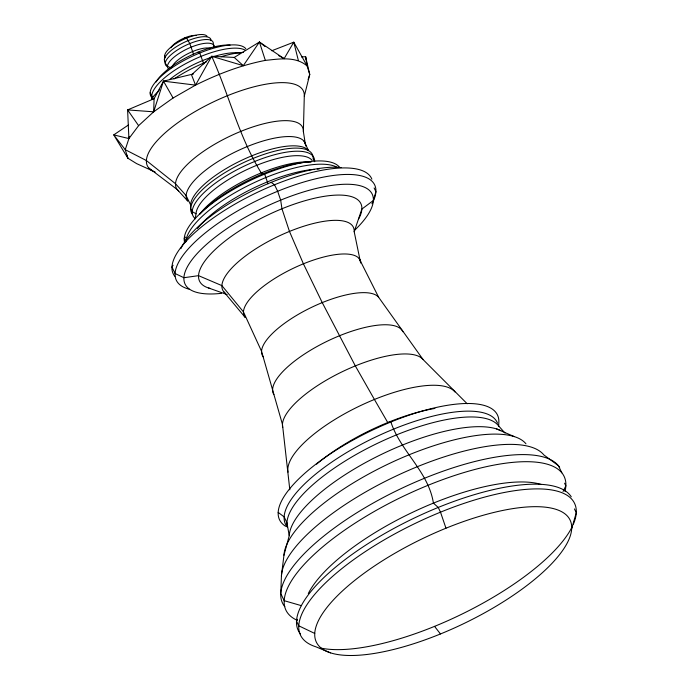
<?xml version="1.0" encoding="UTF-8"?>
<svg xmlns="http://www.w3.org/2000/svg" width="690" height="690" viewBox="0 0 690 690"><rect width="100%" height="100%" fill="white"/><g stroke="black" fill="none" stroke-linecap="round" stroke-linejoin="round"><path stroke-width="1.03" d="M305.61 145.797L303.376 131.618L304.29 96.177L309.75 74.477L305.601 56.684L301.521 56.96M155.147 172.034L136.62 163.625L127.883 158.226L125.252 149.678L128.909 138.569L138.604 125.658L153.672 111.814L154.086 98.705L163.478 81.144L193.476 73.942M278.173 512.377L284.142 516.905L286.945 522.718L289.231 535.699L283.952 555.243L281.434 575.719L280.77 593.59L284.177 600.68L301.409 605.665M498.629 426.489L498.844 422.427A120.914 40.563 -25.7 0 0 369.305 431.638A120.914 40.563 -25.7 0 0 285.669 526.332M164.686 55.674L164.401 59.694L165.246 63.238L167.463 66.231L170.835 67.982M195.21 218.808L196.02 213.762A64.506 21.64 -25.7 0 1 248.46 168.878A64.506 21.64 -25.7 0 1 312.078 160.313M128.469 124.968L113.729 134.895L128.909 138.569L129.289 136.577M571.682 528.721A140.777 47.222 -25.7 0 0 381.372 561.479A140.777 47.222 -25.7 0 0 376.593 653.059A140.777 47.222 -25.7 0 0 571.682 528.721L576.271 512.713L574.451 508.927M128.909 138.569L127.607 109.917L153.672 111.814L163.478 81.144L195.537 85.137C217.712 74.115 240.957 65.11 265.339 60.392C279.26 58.986 295.493 56.037 307.11 65.93L309.75 74.477L308.085 79.523M360.637 263.002L354.186 231.693L361.862 209.079L373.359 200.497L375.912 191.665L374.118 187.947M563.049 491.47L565.86 485.855L564.575 483.198M297.502 619.275L296.51 621.095L298.787 625.821L314.752 633.446M153.672 111.814L173.087 97.997L195.537 85.137L211.718 56.304L234.238 57.434L259.414 42.038L284.125 58.641L293.776 42.176L307.11 65.93L305.601 56.684L305.636 58.823M173.112 265.245L171.957 267.013L175.096 273.525L183.911 277.725L198.548 275.655L221.895 285.617L243.449 311.897L261.545 351.279L282.452 424.35L289.826 489.814M195.537 85.137L191.535 74.839L211.718 56.304L243.285 65.671L259.414 42.038L265.089 46.592M185.601 237.093L184.221 238.637L185.791 241.888A86.285 28.946 -25.7 0 1 250.254 184.549A86.285 28.946 -25.7 0 1 337.496 167.489M154.086 98.705L127.607 109.917L138.604 125.658M271.765 50.758L293.776 42.176L298.373 60.53M184.886 37.786L186.611 38.097L189.802 43.556L193.579 54.372M208.613 287.997L227.131 294.578M330.588 652.869L315.882 646.797A152.042 51 -25.7 0 1 417.088 522.502A152.042 51 -25.7 0 1 573.356 524.184M496.567 428.93L514.326 436.615M198.039 52.155L199.729 53.018L203.792 63.963M196.02 213.762L192.174 211.623L190.69 208.527L190.595 204.861L186.128 195.581L175.519 183.738L146.392 160.546L125.252 149.678L113.729 134.895L127.883 158.226L127.107 155.285M278.786 55.64L284.125 58.641M153.284 96.954L151.731 96.022L150.161 92.771M271.17 182.376L274.525 184.756L277.656 191.268L280.666 200.126L281.96 208.76L289.464 231.435L303.41 263.813L322.239 302.599L355.324 365.907L374.42 399.467L387.746 422.53L390.876 421.987C400.554 451.441 428.516 471.537 433.415 503.122L438.236 507.435L440.505 512.161L445.973 528.212M148.643 167.86L177.347 189.655L187.835 201.118A65.559 21.994 -25.7 0 1 238.128 150.567A65.559 21.994 -25.7 0 1 305.774 145.771M234.238 57.434L243.285 65.671M359.18 258.603L378.681 297.338L423.099 359.576L467.19 403.771M504.994 433.096L498.214 425.428A117.438 39.39 -25.7 0 0 376.844 443.627A117.438 39.39 -25.7 0 0 287.29 527.082M223.784 291.741L245.123 317.331A64.325 21.58 -25.7 0 1 293.207 268.332A64.325 21.58 -25.7 0 1 360.741 262.036M434.553 626.373L440.462 633.955M163.478 81.144L173.087 97.997M561.841 472.814L558.426 465.724L543.823 454.891A145.849 48.93 -25.7 0 0 399.984 474.237A145.849 48.93 -25.7 0 0 281.434 575.719M304.066 141.269L308.534 150.549A65.559 21.994 -25.7 0 0 243.881 159.252A65.559 21.994 -25.7 0 0 190.595 204.861M211.718 56.304C228.985 94.711 238.921 137.025 261.243 172.888L264.649 174.13L268.056 183.816M259.414 42.038L265.339 60.392M572.415 526.254A152.042 51 -25.7 0 1 460.109 614.997A152.042 51 -25.7 0 1 320.264 647.962M300.469 633.946A152.042 51 -25.7 0 1 404.927 522.641A152.042 51 -25.7 0 1 571.26 496.809M308.301 593.529A138.362 46.411 -25.7 0 1 414.742 511.29A138.362 46.411 -25.7 0 1 541.4 484.535M297.123 620.284A154.336 51.776 -25.7 0 1 402.649 496.576A154.336 51.776 -25.7 0 1 564.981 491.435M284.78 606.631A154.336 51.776 -25.7 0 1 390.816 493.643A154.336 51.776 -25.7 0 1 559.659 467.423M283.952 555.243A134.516 45.126 -25.7 0 1 393.291 461.653A134.516 45.126 -25.7 0 1 525.952 443.799M289.231 535.699A121.069 40.615 -25.7 0 1 378.094 456.03A121.069 40.615 -25.7 0 1 500.819 430.629M287.195 526.832A117.438 39.39 -25.7 0 1 371.263 439.159A117.438 39.39 -25.7 0 1 497.507 423.168M316.572 464.18A103.983 34.88 -25.7 0 1 434.916 408.428M288.066 472.158A92.891 31.162 -25.7 0 1 359.223 406.212A92.891 31.162 -25.7 0 1 454.952 391.954M282.728 427.455A78.186 26.229 -25.7 0 1 342.033 371.824A78.186 26.229 -25.7 0 1 423.099 359.576M273.878 394.602A71.769 24.072 -25.7 0 1 326.698 341.472A71.769 24.072 -25.7 0 1 402.856 331.718M263.244 356.782A65.11 21.838 -25.7 0 1 306.817 309.707A65.11 21.838 -25.7 0 1 378.681 297.338M225.138 293.095A72.485 24.314 -25.7 0 1 278.372 236.325A72.485 24.314 -25.7 0 1 354.186 231.693M210.381 288.498A89.484 30.015 -25.7 0 1 269.523 214.211A89.484 30.015 -25.7 0 1 358.628 218.911M221.55 293.319A103.802 34.819 -25.7 0 1 202.826 247.779A103.802 34.819 -25.7 0 1 335.211 184.963A103.802 34.819 -25.7 0 1 354.832 230.072M189.198 289.205A110.029 36.906 -25.7 0 1 262.804 197.771A110.029 36.906 -25.7 0 1 371.927 203.757M174.82 276.311A110.029 36.906 -25.7 0 1 253.592 194.175A110.029 36.906 -25.7 0 1 371.876 179.184M180.875 248.685A99.024 33.215 -25.7 0 1 249.521 192.251A99.024 33.215 -25.7 0 1 341.084 167.575M197.435 228.468A83.326 27.954 -25.7 0 1 314.2 169.309M317.228 169.093A83.326 27.954 -25.7 0 1 319.16 169.024M184.679 242.587A86.285 28.946 -25.7 0 1 249.254 181.013A86.285 28.946 -25.7 0 1 339.454 167.144M200.109 213.831A78.522 26.341 -25.7 0 1 304.1 162.331M306.231 162.107A78.522 26.341 -25.7 0 1 311.268 161.796M199.79 214.038A72.234 24.236 -25.7 0 1 310.862 161.969M195.175 218.54A67.085 22.503 -25.7 0 1 244.45 166.005A67.085 22.503 -25.7 0 1 314.623 161.71L313.131 158.622A67.085 22.503 -25.7 0 0 245.217 161.848A67.085 22.503 -25.7 0 0 192.432 214.202M178.65 190.958A70.052 23.503 -25.7 0 1 230.098 136.103A70.052 23.503 -25.7 0 1 303.376 131.618M152.18 170.784A86.517 29.023 -25.7 0 1 211.028 103.052A86.517 29.023 -25.7 0 1 304.29 96.177M151.541 98.799A63.929 21.442 -25.7 0 1 157.648 91.96M174.061 78.945A63.929 21.442 -25.7 0 1 206.207 62.005M221.266 56.666A63.929 21.442 -25.7 0 1 243.423 52.337M157.881 92.012A50.646 16.991 -25.7 0 1 159.511 89.631M169.844 79.376A50.646 16.991 -25.7 0 1 240.569 53.225M152.171 98.912A53.173 17.837 -25.7 0 1 188.085 62.393A53.173 17.837 -25.7 0 1 245.485 50.327M151.55 97.264A53.173 17.837 -25.7 0 1 187.137 58.814A53.173 17.837 -25.7 0 1 245.83 48.714M156.113 81.998A46.791 15.697 -25.7 0 1 188.508 56.468A46.791 15.697 -25.7 0 1 230.081 45.074M171.793 67.637A22.727 7.625 -25.7 0 1 188.361 53.458A22.727 7.625 -25.7 0 1 210.605 48.369M168.127 68.405A25.634 8.599 -25.7 0 1 188.292 48.404A25.634 8.599 -25.7 0 1 214.236 47.17L213.314 43.651A26.332 8.832 -25.7 0 0 184.584 45.911A26.332 8.832 -25.7 0 0 167.282 66.507M165.298 57.667A23.512 7.892 -25.7 0 1 181.039 40.667A23.512 7.892 -25.7 0 1 206.991 36.199M165.065 61.85A25.556 8.573 -25.7 0 1 185.17 41.909A25.556 8.573 -25.7 0 1 211.028 40.684M170.844 47.782A15.68 5.261 -25.7 0 1 182.401 38.882A15.68 5.261 -25.7 0 1 196.478 35.518"/></g></svg>
